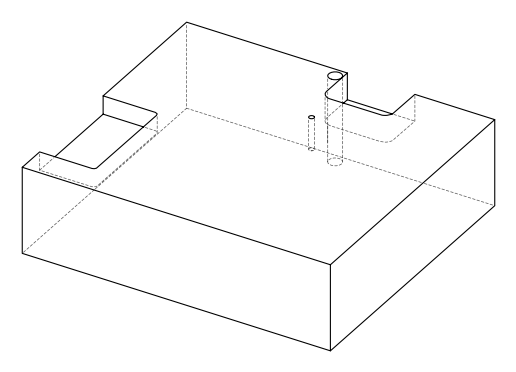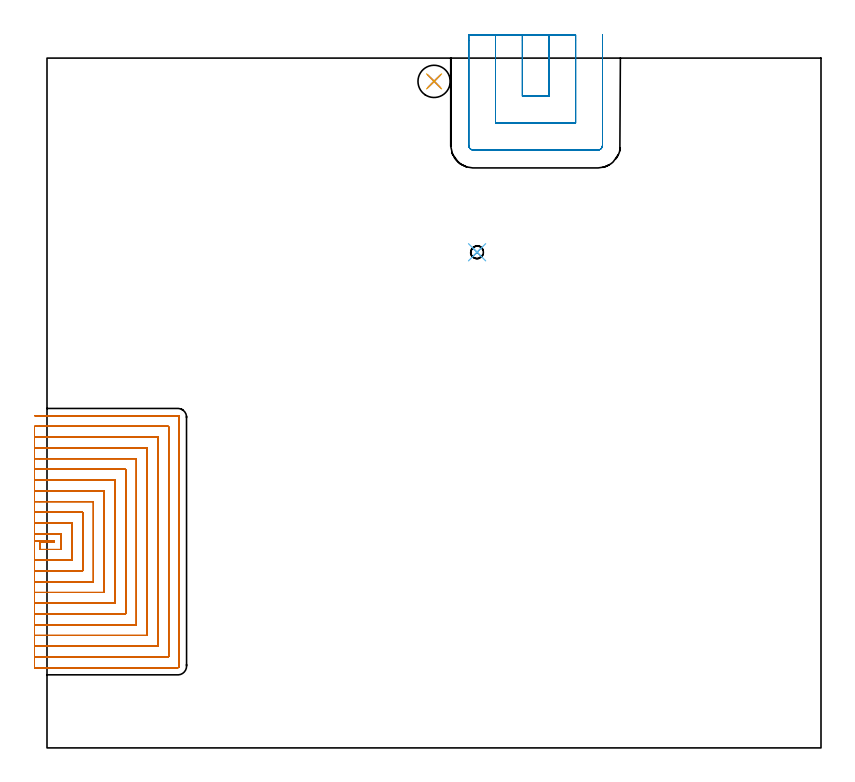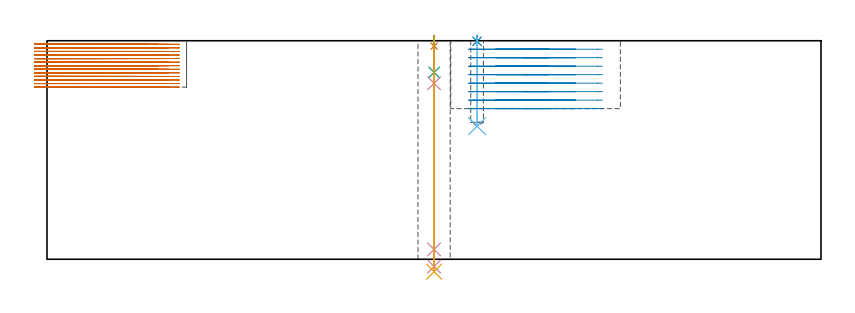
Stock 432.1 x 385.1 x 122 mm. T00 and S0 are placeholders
(PLAN: 8 operations, 6 tool changes, 109.9 min)
(1 SPOT_DRILL | STEP1HOLE | NXT0321_9005460120000 | 0.05 min | 183 mm3)
(2 SPOT_DRILL_1 | STEP1POCKET | NXT0321_9005460120000 | 0.03 min | 0 mm3)
(3 DRILL_BLIND_HOLE_INTO_CENTER | STEP1HOLE | NXT0301_089 | 0.08 min | 1594 mm3)
(4 GUN_DRILL_THROUGH_HOLE | STEP1HOLE | UGT0307_008 | 0.61 min | 9998 mm3)
(5 DRILL_TO_ENLARGE_THROUGH_HOLE | STEP1HOLE | UGT0301_046 | 0.53 min | 19215 mm3)
(6 DRILL_BLIND_HOLE_INTO_CENTER_1 | STEP1POCKET | UGT0301_191 | 0.2 min | 1814 mm3)
(7 MILL_SLOT | SLOT_PARTIAL_RECTANGULAR | NXT0201_009 | Follow Part, ap 2, ae 75% | 98.4 min | 299772 mm3)
(8 MILL_SLOT_1 | SLOT_PARTIAL_RECTANGULAR_1 | UGT0201_094 | Follow Part, ap 5, ae 75% | 10.03 min | 217465 mm3)
(TOOL NXT0321_9005460120000 | NC Spot Drill, 142deg, 12mm, Carbide, Uncoated | D12 PA142 FL30 Z2)
(TOOL NXT0301_089 | Carbide Drill 11.8mm [860.1-1180-035A1-MM 2214] | D11.8 PA140 FL55 Z2)
(TOOL UGT0307_008 | Gun Drill 11 mm | D11 PA130 FL24 Z1)
(TOOL UGT0301_046 | Twist Drill 18 mm | D18 PA118 FL130 Z2)
(TOOL UGT0301_191 | Twist Drill 7.1 mm | D7.1 PA118 FL66 Z2)
(TOOL NXT0201_009 | ENDMILL 8mm [2P460-0800-NA 1630] | D8 FL26 Z6)
(TOOL UGT0201_094 | End mill 20 mm | D20 FL38 Z4)
(OP 1 SPOT_DRILL)
G17 G21 G94 G90
T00 M6
G54
G17 G0 G90 X216.1 Y372.1 S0 M3
G43 Z132. H0
G94 G81 G98 Z119. F250. R125.
G80
M5
M2
(OP 2 SPOT_DRILL_1)
G17 G21 G94 G90
T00 M6
G54
G17 G0 G90 X240.1 Y276.7 S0 M3
G43 Z132. H0
G94 G81 G98 Z121.694 F250. R125.
G80
M5
M2
(OP 3 DRILL_BLIND_HOLE_INTO_CENTER)
G17 G21 G94 G90
T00 M6
G54
G17 G0 G90 X216.1 Y372.1 S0 M3
G43 Z132. H1
G94 G81 G98 Z104.3 F250. R124.
G80
M5
M2
(OP 4 GUN_DRILL_THROUGH_HOLE)
G17 G21 G94 G90
T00 M6
G54
G17 G0 G90 X216.1 Y372.1 M8
G43 Z132. H0
Z117.777
S716 M3
G94 G1 Z98.237 F125. M26
G4 X.084
Z5.5 F250.
G4 X.084
Z-4.065 F125.
G4 X.084
M5
M9
G0 Z117.777
Z132.
M2
(OP 5 DRILL_TO_ENLARGE_THROUGH_HOLE)
G17 G21 G94 G90
T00 M6
G54
G17 G0 G90 X216.1 Y372.1 S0 M3
G43 Z132. H0
G94 G73 G98 Z-6.908 F250. Q16.113 R124.
G80
M5
M2
(OP 6 DRILL_BLIND_HOLE_INTO_CENTER_1)
G17 G21 G94 G90
T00 M6
G54
G17 G0 G90 X240.1 Y276.7 S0 M3
G43 Z132. H0
G94 G81 G98 Z74.3 F250. R124.
G80
M5
M2
(OP 7 MILL_SLOT)
G17 G21 G94 G90
T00 M6
G54
G17 G0 G90 X-7. Y115.5 S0 M3
G43 Z132. H1
Z120.008
G94 G1 X-4. F250.
X3.9 F500.
Y114.8
X-4.
Y110.8
X7.9
Y119.5
X-4.
X-7. F250.
Y104.8
X-4.
X13.9 F500.
Y125.5
X-4.
X-7. F250.
Y98.8
X-4.
X19.9 F500.
Y131.5
X-4.
X-7. F250.
Y92.8
X-4.
X25.9 F500.
Y137.5
X-4.
X-7. F250.
Y86.8
X-4.
X31.9 F500.
Y143.5
X-4.
X-7. F250.
Y80.8
X-4.
X37.9 F500.
Y149.5
X-4.
X-7. F250.
Y74.8
X-4.
X43.9 F500.
Y155.5
X-4.
X-7. F250.
Y68.8
X-4.
X49.9 F500.
Y161.5
X-4.
X-7. F250.
Y62.8
X-4.
X55.9 F500.
Y167.5
X-4.
X-7. F250.
Y56.8
X-4.
X61.9 F500.
Y173.5
X-4.
X-7. F250.
Y50.8
X-4.
X67.9 F500.
Y179.5
X-4.
X-7. F250.
Y44.8
X-4.
X73.1 F500.
G3 X73.9 Y45.6 R0.8
G1 Y184.7
G3 X73.1 Y185.5 R0.8
G1 X-4.
X-7. F250.
G0 Y115.5 Z118.015
G1 X-4.
X3.9 F500.
Y114.8
X-4.
Y110.8
X7.9
Y119.5
X-4.
X-7. F250.
Y104.8
X-4.
X13.9 F500.
Y125.5
X-4.
X-7. F250.
Y98.8
X-4.
X19.9 F500.
Y131.5
X-4.
X-7. F250.
Y92.8
X-4.
X25.9 F500.
Y137.5
X-4.
X-7. F250.
Y86.8
X-4.
X31.9 F500.
Y143.5
X-4.
X-7. F250.
Y80.8
X-4.
X37.9 F500.
Y149.5
X-4.
X-7. F250.
Y74.8
X-4.
X43.9 F500.
Y155.5
X-4.
X-7. F250.
Y68.8
X-4.
X49.9 F500.
Y161.5
X-4.
X-7. F250.
Y62.8
X-4.
X55.9 F500.
Y167.5
X-4.
X-7. F250.
Y56.8
X-4.
X61.9 F500.
Y173.5
X-4.
X-7. F250.
Y50.8
X-4.
X67.9 F500.
Y179.5
X-4.
X-7. F250.
Y44.8
X-4.
X73.1 F500.
G3 X73.9 Y45.6 R0.8
G1 Y184.7
G3 X73.1 Y185.5 R0.8
G1 X-4.
X-7. F250.
G0 Y115.5 Z116.023
G1 X-4.
X3.9 F500.
Y114.8
X-4.
Y110.8
X7.9
Y119.5
X-4.
X-7. F250.
Y104.8
X-4.
X13.9 F500.
Y125.5
X-4.
X-7. F250.
Y98.8
X-4.
X19.9 F500.
Y131.5
X-4.
X-7. F250.
Y92.8
X-4.
X25.9 F500.
Y137.5
X-4.
X-7. F250.
Y86.8
X-4.
X31.9 F500.
Y143.5
X-4.
X-7. F250.
Y80.8
X-4.
X37.9 F500.
Y149.5
X-4.
X-7. F250.
Y74.8
X-4.
X43.9 F500.
Y155.5
X-4.
X-7. F250.
Y68.8
X-4.
X49.9 F500.
Y161.5
X-4.
X-7. F250.
Y62.8
X-4.
X55.9 F500.
Y167.5
X-4.
X-7. F250.
Y56.8
X-4.
X61.9 F500.
Y173.5
X-4.
X-7. F250.
Y50.8
X-4.
X67.9 F500.
Y179.5
X-4.
X-7. F250.
Y44.8
X-4.
X73.1 F500.
G3 X73.9 Y45.6 R0.8
G1 Y184.7
G3 X73.1 Y185.5 R0.8
G1 X-4.
X-7. F250.
G0 Y115.5 Z114.031
G1 X-4.
X3.9 F500.
Y114.8
X-4.
Y110.8
X7.9
Y119.5
X-4.
X-7. F250.
Y104.8
X-4.
X13.9 F500.
Y125.5
X-4.
X-7. F250.
Y98.8
X-4.
X19.9 F500.
Y131.5
X-4.
X-7. F250.
Y92.8
X-4.
X25.9 F500.
Y137.5
X-4.
X-7. F250.
Y86.8
X-4.
X31.9 F500.
Y143.5
X-4.
X-7. F250.
Y80.8
X-4.
X37.9 F500.
Y149.5
X-4.
X-7. F250.
Y74.8
X-4.
X43.9 F500.
Y155.5
X-4.
X-7. F250.
Y68.8
X-4.
X49.9 F500.
Y161.5
X-4.
X-7. F250.
Y62.8
X-4.
X55.9 F500.
Y167.5
X-4.
X-7. F250.
Y56.8
X-4.
X61.9 F500.
Y173.5
X-4.
X-7. F250.
Y50.8
X-4.
X67.9 F500.
Y179.5
X-4.
X-7. F250.
Y44.8
X-4.
X73.1 F500.
G3 X73.9 Y45.6 R0.8
G1 Y184.7
G3 X73.1 Y185.5 R0.8
G1 X-4.
X-7. F250.
G0 Y115.5 Z112.038
G1 X-4.
X3.9 F500.
Y114.8
X-4.
Y110.8
X7.9
Y119.5
X-4.
X-7. F250.
Y104.8
X-4.
X13.9 F500.
Y125.5
X-4.
X-7. F250.
Y98.8
X-4.
X19.9 F500.
Y131.5
X-4.
X-7. F250.
Y92.8
X-4.
X25.9 F500.
Y137.5
X-4.
X-7. F250.
Y86.8
X-4.
X31.9 F500.
Y143.5
X-4.
X-7. F250.
Y80.8
X-4.
X37.9 F500.
Y149.5
X-4.
X-7. F250.
Y74.8
X-4.
X43.9 F500.
Y155.5
X-4.
X-7. F250.
Y68.8
X-4.
X49.9 F500.
Y161.5
X-4.
X-7. F250.
Y62.8
X-4.
X55.9 F500.
Y167.5
X-4.
X-7. F250.
Y56.8
X-4.
X61.9 F500.
Y173.5
X-4.
X-7. F250.
Y50.8
X-4.
X67.9 F500.
Y179.5
X-4.
X-7. F250.
Y44.8
X-4.
X73.1 F500.
G3 X73.9 Y45.6 R0.8
G1 Y184.7
G3 X73.1 Y185.5 R0.8
G1 X-4.
X-7. F250.
G0 Y115.5 Z110.046
G1 X-4.
X3.9 F500.
Y114.8
X-4.
Y110.8
X7.9
Y119.5
X-4.
X-7. F250.
Y104.8
X-4.
X13.9 F500.
Y125.5
X-4.
X-7. F250.
Y98.8
X-4.
X19.9 F500.
Y131.5
X-4.
X-7. F250.
Y92.8
X-4.
X25.9 F500.
Y137.5
X-4.
X-7. F250.
Y86.8
X-4.
X31.9 F500.
Y143.5
X-4.
X-7. F250.
Y80.8
X-4.
X37.9 F500.
Y149.5
X-4.
X-7. F250.
Y74.8
X-4.
X43.9 F500.
Y155.5
X-4.
X-7. F250.
Y68.8
X-4.
X49.9 F500.
Y161.5
X-4.
X-7. F250.
Y62.8
X-4.
X55.9 F500.
Y167.5
X-4.
X-7. F250.
Y56.8
X-4.
X61.9 F500.
Y173.5
X-4.
X-7. F250.
Y50.8
X-4.
X67.9 F500.
Y179.5
X-4.
X-7. F250.
Y44.8
X-4.
X73.1 F500.
G3 X73.9 Y45.6 R0.8
G1 Y184.7
G3 X73.1 Y185.5 R0.8
G1 X-4.
X-7. F250.
G0 Y115.5 Z108.054
G1 X-4.
X3.9 F500.
Y114.8
X-4.
Y110.8
X7.9
Y119.5
X-4.
X-7. F250.
Y104.8
X-4.
X13.9 F500.
Y125.5
X-4.
X-7. F250.
Y98.8
X-4.
X19.9 F500.
Y131.5
X-4.
X-7. F250.
Y92.8
X-4.
X25.9 F500.
Y137.5
X-4.
X-7. F250.
Y86.8
X-4.
X31.9 F500.
Y143.5
X-4.
X-7. F250.
Y80.8
X-4.
X37.9 F500.
Y149.5
X-4.
X-7. F250.
Y74.8
X-4.
X43.9 F500.
Y155.5
X-4.
X-7. F250.
Y68.8
X-4.
X49.9 F500.
Y161.5
X-4.
X-7. F250.
Y62.8
X-4.
X55.9 F500.
Y167.5
X-4.
X-7. F250.
Y56.8
X-4.
X61.9 F500.
Y173.5
X-4.
X-7. F250.
Y50.8
X-4.
X67.9 F500.
Y179.5
X-4.
X-7. F250.
Y44.8
X-4.
X73.1 F500.
G3 X73.9 Y45.6 R0.8
G1 Y184.7
G3 X73.1 Y185.5 R0.8
G1 X-4.
X-7. F250.
G0 Y115.5 Z106.062
G1 X-4.
X3.9 F500.
Y114.8
X-4.
Y110.8
X7.9
Y119.5
X-4.
X-7. F250.
Y104.8
X-4.
X13.9 F500.
Y125.5
X-4.
X-7. F250.
Y98.8
X-4.
X19.9 F500.
Y131.5
X-4.
X-7. F250.
Y92.8
X-4.
X25.9 F500.
Y137.5
X-4.
X-7. F250.
Y86.8
X-4.
X31.9 F500.
Y143.5
X-4.
X-7. F250.
Y80.8
X-4.
X37.9 F500.
Y149.5
X-4.
X-7. F250.
Y74.8
X-4.
X43.9 F500.
Y155.5
X-4.
X-7. F250.
Y68.8
X-4.
X49.9 F500.
Y161.5
X-4.
X-7. F250.
Y62.8
X-4.
X55.9 F500.
Y167.5
X-4.
X-7. F250.
Y56.8
X-4.
X61.9 F500.
Y173.5
X-4.
X-7. F250.
Y50.8
X-4.
X67.9 F500.
Y179.5
X-4.
X-7. F250.
Y44.8
X-4.
X73.1 F500.
G3 X73.9 Y45.6 R0.8
G1 Y184.7
G3 X73.1 Y185.5 R0.8
G1 X-4.
X-7. F250.
G0 Y115.5 Z104.069
G1 X-4.
X3.9 F500.
Y114.8
X-4.
Y110.8
X7.9
Y119.5
X-4.
X-7. F250.
Y104.8
X-4.
X13.9 F500.
Y125.5
X-4.
X-7. F250.
Y98.8
X-4.
X19.9 F500.
Y131.5
X-4.
X-7. F250.
Y92.8
X-4.
X25.9 F500.
Y137.5
X-4.
X-7. F250.
Y86.8
X-4.
X31.9 F500.
Y143.5
X-4.
X-7. F250.
Y80.8
X-4.
X37.9 F500.
Y149.5
X-4.
X-7. F250.
Y74.8
X-4.
X43.9 F500.
Y155.5
X-4.
X-7. F250.
Y68.8
X-4.
X49.9 F500.
Y161.5
X-4.
X-7. F250.
Y62.8
X-4.
X55.9 F500.
Y167.5
X-4.
X-7. F250.
Y56.8
X-4.
X61.9 F500.
Y173.5
X-4.
X-7. F250.
Y50.8
X-4.
X67.9 F500.
Y179.5
X-4.
X-7. F250.
Y44.8
X-4.
X73.1 F500.
G3 X73.9 Y45.6 R0.8
G1 Y184.7
G3 X73.1 Y185.5 R0.8
G1 X-4.
X-7. F250.
G0 Y115.5 Z102.077
G1 X-4.
X3.9 F500.
Y114.8
X-4.
Y110.8
X7.9
Y119.5
X-4.
X-7. F250.
Y104.8
X-4.
X13.9 F500.
Y125.5
X-4.
X-7. F250.
Y98.8
X-4.
X19.9 F500.
Y131.5
X-4.
X-7. F250.
Y92.8
X-4.
X25.9 F500.
Y137.5
X-4.
X-7. F250.
Y86.8
X-4.
X31.9 F500.
Y143.5
X-4.
X-7. F250.
Y80.8
X-4.
X37.9 F500.
Y149.5
X-4.
X-7. F250.
Y74.8
X-4.
X43.9 F500.
Y155.5
X-4.
X-7. F250.
Y68.8
X-4.
X49.9 F500.
Y161.5
X-4.
X-7. F250.
Y62.8
X-4.
X55.9 F500.
Y167.5
X-4.
X-7. F250.
Y56.8
X-4.
X61.9 F500.
Y173.5
X-4.
X-7. F250.
Y50.8
X-4.
X67.9 F500.
Y179.5
X-4.
X-7. F250.
Y44.8
X-4.
X73.1 F500.
G3 X73.9 Y45.6 R0.8
G1 Y184.7
G3 X73.1 Y185.5 R0.8
G1 X-4.
X-7. F250.
G0 Y115.5 Z100.085
G1 X-4.
X3.9 F500.
Y114.8
X-4.
Y110.8
X7.9
Y119.5
X-4.
X-7. F250.
Y104.8
X-4.
X13.9 F500.
Y125.5
X-4.
X-7. F250.
Y98.8
X-4.
X19.9 F500.
Y131.5
X-4.
X-7. F250.
Y92.8
X-4.
X25.9 F500.
Y137.5
X-4.
X-7. F250.
Y86.8
X-4.
X31.9 F500.
Y143.5
X-4.
X-7. F250.
Y80.8
X-4.
X37.9 F500.
Y149.5
X-4.
X-7. F250.
Y74.8
X-4.
X43.9 F500.
Y155.5
X-4.
X-7. F250.
Y68.8
X-4.
X49.9 F500.
Y161.5
X-4.
X-7. F250.
Y62.8
X-4.
X55.9 F500.
Y167.5
X-4.
X-7. F250.
Y56.8
X-4.
X61.9 F500.
Y173.5
X-4.
X-7. F250.
Y50.8
X-4.
X67.9 F500.
Y179.5
X-4.
X-7. F250.
Y44.8
X-4.
X73.1 F500.
G3 X73.9 Y45.6 R0.8
G1 Y184.7
G3 X73.1 Y185.5 R0.8
G1 X-4.
X-7. F250.
G0 Y115.5 Z98.092
G1 X-4.
X3.9 F500.
Y114.8
X-4.
Y110.8
X7.9
Y119.5
X-4.
X-7. F250.
Y104.8
X-4.
X13.9 F500.
Y125.5
X-4.
X-7. F250.
Y98.8
X-4.
X19.9 F500.
Y131.5
X-4.
X-7. F250.
Y92.8
X-4.
X25.9 F500.
Y137.5
X-4.
X-7. F250.
Y86.8
X-4.
X31.9 F500.
Y143.5
X-4.
X-7. F250.
Y80.8
X-4.
X37.9 F500.
Y149.5
X-4.
X-7. F250.
Y74.8
X-4.
X43.9 F500.
Y155.5
X-4.
X-7. F250.
Y68.8
X-4.
X49.9 F500.
Y161.5
X-4.
X-7. F250.
Y62.8
X-4.
X55.9 F500.
Y167.5
X-4.
X-7. F250.
Y56.8
X-4.
X61.9 F500.
Y173.5
X-4.
X-7. F250.
Y50.8
X-4.
X67.9 F500.
Y179.5
X-4.
X-7. F250.
Y44.8
X-4.
X73.1 F500.
G3 X73.9 Y45.6 R0.8
G1 Y184.7
G3 X73.1 Y185.5 R0.8
G1 X-4.
X-7. F250.
G0 Y115.5 Z96.1
G1 X-4.
X3.9 F500.
Y114.8
X-4.
Y110.8
X7.9
Y119.5
X-4.
X-7. F250.
Y104.8
X-4.
X13.9 F500.
Y125.5
X-4.
X-7. F250.
Y98.8
X-4.
X19.9 F500.
Y131.5
X-4.
X-7. F250.
Y92.8
X-4.
X25.9 F500.
Y137.5
X-4.
X-7. F250.
Y86.8
X-4.
X31.9 F500.
Y143.5
X-4.
X-7. F250.
Y80.8
X-4.
X37.9 F500.
Y149.5
X-4.
X-7. F250.
Y74.8
X-4.
X43.9 F500.
Y155.5
X-4.
X-7. F250.
Y68.8
X-4.
X49.9 F500.
Y161.5
X-4.
X-7. F250.
Y62.8
X-4.
X55.9 F500.
Y167.5
X-4.
X-7. F250.
Y56.8
X-4.
X61.9 F500.
Y173.5
X-4.
X-7. F250.
Y50.8
X-4.
X67.9 F500.
Y179.5
X-4.
X-7. F250.
Y44.8
X-4.
X73.1 F500.
G3 X73.9 Y45.6 R0.8
G1 Y184.7
G3 X73.1 Y185.5 R0.8
G1 X-4.
X-7. F250.
G0 Z132.
M5
M2
(OP 8 MILL_SLOT_1)
G17 G21 G94 G90
T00 M6
G54
G17 G0 G90 X265.4 Y398.1 S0 M3
G43 Z132. H0
Z117.262
G94 G1 Y395.1 F250.
Y363.8 F500.
X280.1
Y395.1
Y398.1 F250.
X250.4
Y395.1
Y348.8 F500.
X295.1
Y395.1
Y398.1 F250.
X235.4
Y395.1
Y336.4 F500.
G3 X238. Y333.8 R2.6
G1 X307.5
G3 X310.1 Y336.4 R2.6
G1 Y395.1
Y398.1 F250.
G0 X265.4 Z112.525
G1 Y395.1
Y363.8 F500.
X280.1
Y395.1
Y398.1 F250.
X250.4
Y395.1
Y348.8 F500.
X295.1
Y395.1
Y398.1 F250.
X235.4
Y395.1
Y336.4 F500.
G3 X238. Y333.8 R2.6
G1 X307.5
G3 X310.1 Y336.4 R2.6
G1 Y395.1
Y398.1 F250.
G0 X265.4 Z107.787
G1 Y395.1
Y363.8 F500.
X280.1
Y395.1
Y398.1 F250.
X250.4
Y395.1
Y348.8 F500.
X295.1
Y395.1
Y398.1 F250.
X235.4
Y395.1
Y336.4 F500.
G3 X238. Y333.8 R2.6
G1 X307.5
G3 X310.1 Y336.4 R2.6
G1 Y395.1
Y398.1 F250.
G0 X265.4 Z103.05
G1 Y395.1
Y363.8 F500.
X280.1
Y395.1
Y398.1 F250.
X250.4
Y395.1
Y348.8 F500.
X295.1
Y395.1
Y398.1 F250.
X235.4
Y395.1
Y336.4 F500.
G3 X238. Y333.8 R2.6
G1 X307.5
G3 X310.1 Y336.4 R2.6
G1 Y395.1
Y398.1 F250.
G0 X265.4 Z98.312
G1 Y395.1
Y363.8 F500.
X280.1
Y395.1
Y398.1 F250.
X250.4
Y395.1
Y348.8 F500.
X295.1
Y395.1
Y398.1 F250.
X235.4
Y395.1
Y336.4 F500.
G3 X238. Y333.8 R2.6
G1 X307.5
G3 X310.1 Y336.4 R2.6
G1 Y395.1
Y398.1 F250.
G0 X265.4 Z93.575
G1 Y395.1
Y363.8 F500.
X280.1
Y395.1
Y398.1 F250.
X250.4
Y395.1
Y348.8 F500.
X295.1
Y395.1
Y398.1 F250.
X235.4
Y395.1
Y336.4 F500.
G3 X238. Y333.8 R2.6
G1 X307.5
G3 X310.1 Y336.4 R2.6
G1 Y395.1
Y398.1 F250.
G0 X265.4 Z88.837
G1 Y395.1
Y363.8 F500.
X280.1
Y395.1
Y398.1 F250.
X250.4
Y395.1
Y348.8 F500.
X295.1
Y395.1
Y398.1 F250.
X235.4
Y395.1
Y336.4 F500.
G3 X238. Y333.8 R2.6
G1 X307.5
G3 X310.1 Y336.4 R2.6
G1 Y395.1
Y398.1 F250.
G0 X265.4 Z84.1
G1 Y395.1
Y363.8 F500.
X280.1
Y395.1
Y398.1 F250.
X250.4
Y395.1
Y348.8 F500.
X295.1
Y395.1
Y398.1 F250.
X235.4
Y395.1
Y336.4 F500.
G3 X238. Y333.8 R2.6
G1 X307.5
G3 X310.1 Y336.4 R2.6
G1 Y395.1
Y398.1 F250.
G0 Z132.
M5
M2
